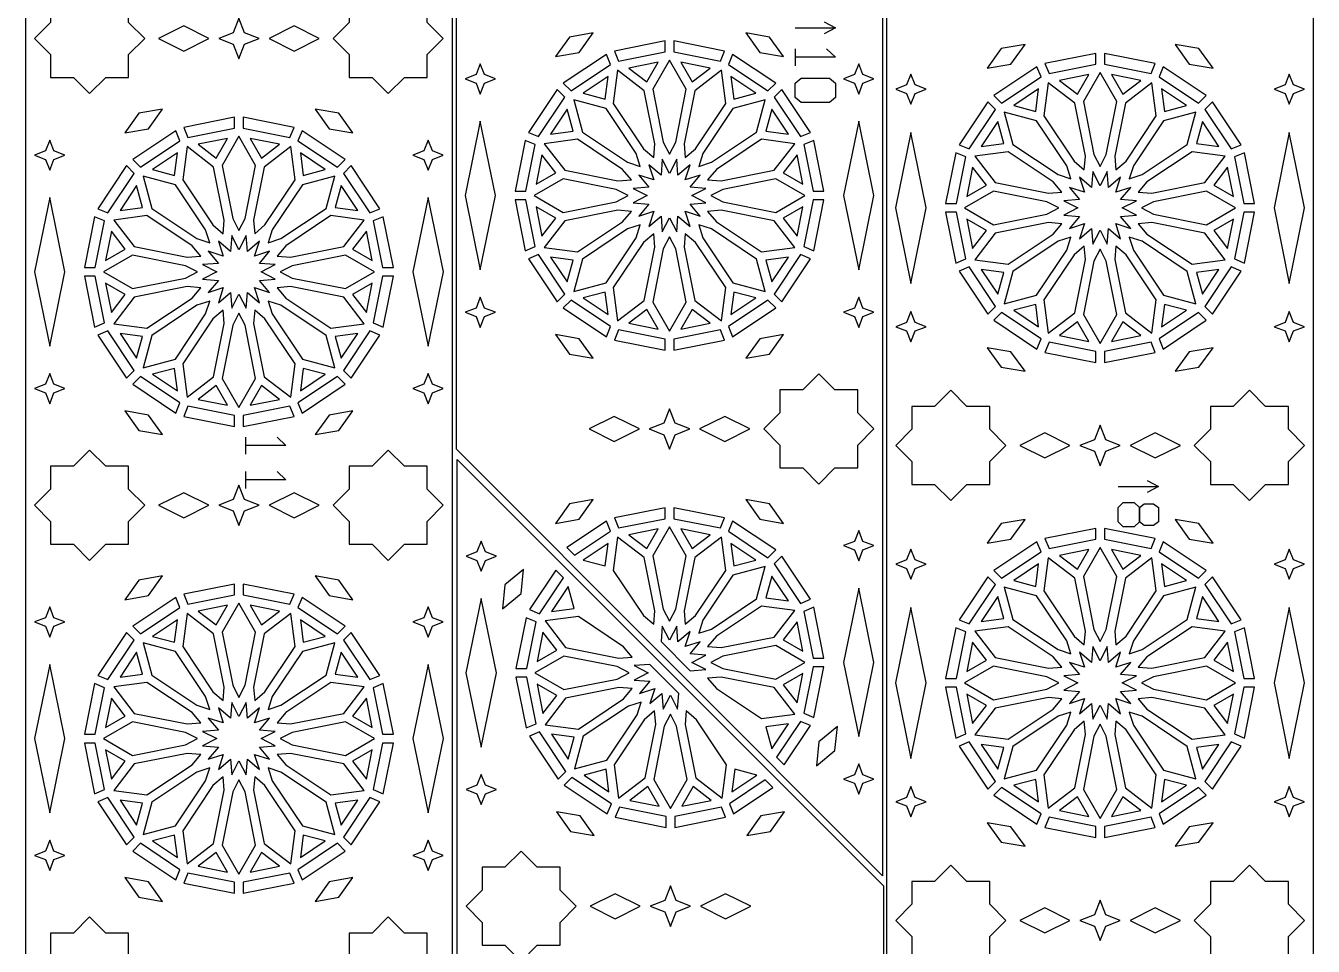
# Model space of a CAD drawing. Header units: millimetres. Extents: x 5 to 1153, y 340 to 2435.
# Drawn here: x 5 to 1153, y 1142 to 1962 of the extents above; entities that cross this region are included whole.
import ezdxf

# ---------------------------------------------------------------- set-up
doc = ezdxf.new("R2010")
doc.units = ezdxf.units.MM
doc.layers.add('CUT', color=1, linetype='CONTINUOUS')
doc.layers.add('ENGRAVE', color=5, linetype='CONTINUOUS')

msp = doc.modelspace()

# ---------------------------------------------------------------- linework, layer by layer
at = {"layer": 'CUT'}
for points in [[(385.16, 2434.99), (385.16, 634.84), (5.01, 634.84), (5.01, 2434.99)], [(769.16, 2434.99), (769.16, 1204.734), (389.01, 1584.884), (389.01, 2434.99)], [(1153.16, 2434.99), (1153.16, 339.734), (773.01, 719.884), (773.01, 2434.99)], [(76.326, 1916.166), (96.682, 1916.166), (96.682, 1936.522), (111.075, 1950.915), (96.682, 1965.308), (96.682, 1985.664), (76.326, 1985.664), (61.933, 2000.057), (47.54, 1985.664), (27.184, 1985.664), (27.184, 1965.308), (12.791, 1950.915), (27.184, 1936.522), (27.184, 1916.166), (47.54, 1916.166), (61.933, 1901.773)], [(342.63, 1916.166), (362.986, 1916.166), (362.986, 1936.522), (377.379, 1950.915), (362.986, 1965.308), (362.986, 1985.664), (342.63, 1985.664), (328.237, 2000.057), (313.844, 1985.664), (293.488, 1985.664), (293.488, 1965.308), (279.095, 1950.915), (293.488, 1936.522), (293.488, 1916.166), (313.844, 1916.166), (328.237, 1901.773)], [(200.186, 1945.814), (213.121, 1950.915), (200.186, 1956.016), (195.085, 1968.951), (189.984, 1956.016), (177.049, 1950.915), (189.984, 1945.814), (195.085, 1932.879)], [(123.479, 1950.915), (145.837, 1939.736), (168.195, 1950.915), (145.837, 1962.094)], [(221.975, 1950.915), (244.333, 1939.736), (266.691, 1950.915), (244.333, 1962.094)], [(498.542, 1938.481), (511.001, 1955.958), (489.864, 1952.224), (477.405, 1934.747)], [(659.628, 1938.481), (680.765, 1934.747), (668.306, 1952.224), (647.169, 1955.958)], [(575.21, 1948.692), (529.94, 1939.687), (533.668, 1930.688), (575.21, 1938.951)], [(628.23, 1939.687), (582.96, 1948.692), (582.96, 1938.951), (624.502, 1930.688)], [(883.547, 1928.11), (896.143, 1945.49), (874.978, 1941.921), (862.381, 1924.542)], [(1042.623, 1928.11), (1063.789, 1924.542), (1051.192, 1941.921), (1030.027, 1945.49)], [(522.78, 1936.721), (484.403, 1911.077), (491.29, 1904.191), (526.508, 1927.722)], [(542.879, 1924.618), (558.916, 1912.313), (569.023, 1929.818)], [(579.085, 1847.708), (584.59, 1858.454), (594.023, 1905.874), (579.085, 1931.746), (564.147, 1905.874), (573.58, 1858.454)], [(589.147, 1929.818), (599.254, 1912.313), (615.291, 1924.618)], [(673.767, 1911.077), (635.39, 1936.721), (631.662, 1927.722), (666.88, 1904.191)], [(959.21, 1937.692), (913.94, 1928.687), (917.668, 1919.688), (959.21, 1927.951)], [(1012.23, 1928.687), (966.96, 1937.692), (966.96, 1927.951), (1008.502, 1919.688)], [(410.365, 1928.391), (406.554, 1918.726), (396.889, 1914.915), (406.554, 1911.104), (410.365, 1901.439), (414.176, 1911.104), (423.841, 1914.915), (414.176, 1918.726)], [(565.005, 1844.908), (565.978, 1856.943), (556.546, 1904.362), (532.844, 1922.548), (528.945, 1892.929), (555.807, 1852.728)], [(593.165, 1844.908), (602.363, 1852.728), (629.225, 1892.929), (625.326, 1922.548), (601.624, 1904.362), (592.192, 1856.943)], [(747.805, 1928.391), (743.994, 1918.726), (734.329, 1914.915), (743.994, 1911.104), (747.805, 1901.439), (751.616, 1911.104), (761.281, 1914.915), (751.616, 1918.726)], [(794.365, 1919.224), (790.554, 1909.56), (780.889, 1905.748), (790.554, 1901.937), (794.365, 1892.272), (798.176, 1901.937), (807.841, 1905.748), (798.176, 1909.56)], [(906.78, 1925.721), (868.403, 1900.077), (875.29, 1893.191), (910.508, 1916.722)], [(926.879, 1913.618), (942.916, 1901.313), (953.023, 1918.818)], [(963.085, 1836.708), (968.59, 1847.454), (978.023, 1894.874), (963.085, 1920.746), (948.147, 1894.874), (957.58, 1847.454)], [(973.147, 1918.818), (983.254, 1901.313), (999.291, 1913.618)], [(1057.767, 1900.077), (1019.39, 1925.721), (1015.662, 1916.722), (1050.88, 1893.191)], [(1131.805, 1919.224), (1127.994, 1909.56), (1118.329, 1905.748), (1127.994, 1901.937), (1131.805, 1892.272), (1135.616, 1901.937), (1145.281, 1905.748), (1135.616, 1909.56)], [(502.122, 1902.108), (521.648, 1896.876), (524.287, 1916.917)], [(633.883, 1916.917), (636.522, 1896.876), (656.048, 1902.108)], [(949.005, 1833.908), (949.978, 1845.943), (940.546, 1893.362), (916.844, 1911.548), (912.945, 1881.929), (939.807, 1841.728)], [(977.165, 1833.908), (986.363, 1841.728), (1013.225, 1881.929), (1009.326, 1911.548), (985.624, 1893.362), (976.192, 1845.943)], [(478.923, 1905.597), (453.279, 1867.22), (462.278, 1863.492), (485.809, 1898.71)], [(553.068, 1836.932), (549.363, 1848.423), (522.501, 1888.624), (493.644, 1896.356), (501.376, 1867.499), (541.577, 1840.637)], [(605.102, 1836.932), (616.593, 1840.637), (656.794, 1867.499), (664.526, 1896.356), (635.669, 1888.624), (608.807, 1848.423)], [(704.891, 1867.22), (679.247, 1905.597), (672.361, 1898.71), (695.892, 1863.492)], [(862.923, 1894.597), (837.279, 1856.22), (846.278, 1852.492), (869.809, 1887.71)], [(886.122, 1891.108), (905.648, 1885.876), (908.287, 1905.917)], [(1017.883, 1905.917), (1020.522, 1885.876), (1040.048, 1891.108)], [(1088.891, 1856.22), (1063.247, 1894.597), (1056.361, 1887.71), (1079.892, 1852.492)], [(127.001, 1887.958), (105.864, 1884.224), (93.405, 1866.747), (114.542, 1870.481)], [(296.765, 1866.747), (284.306, 1884.224), (263.169, 1887.958), (275.628, 1870.481)], [(473.083, 1865.713), (493.124, 1868.352), (487.892, 1887.878)], [(670.278, 1887.878), (665.046, 1868.352), (685.087, 1865.713)], [(937.068, 1825.932), (933.363, 1837.423), (906.501, 1877.624), (877.644, 1885.356), (885.376, 1856.499), (925.577, 1829.637)], [(989.102, 1825.932), (1000.593, 1829.637), (1040.794, 1856.499), (1048.526, 1885.356), (1019.669, 1877.624), (992.807, 1837.423)], [(191.21, 1880.692), (145.94, 1871.687), (149.668, 1862.688), (191.21, 1870.951)], [(244.23, 1871.687), (198.96, 1880.692), (198.96, 1870.951), (240.502, 1862.688)], [(396.762, 1810.915), (410.365, 1744.728), (423.968, 1810.915), (410.365, 1877.102)], [(734.202, 1810.915), (747.805, 1744.728), (761.408, 1810.915), (747.805, 1877.102)], [(857.083, 1854.713), (877.124, 1857.352), (871.892, 1876.878)], [(1054.278, 1876.878), (1049.046, 1857.352), (1069.087, 1854.713)], [(30.176, 1843.104), (39.841, 1846.915), (30.176, 1850.726), (26.365, 1860.391), (22.554, 1850.726), (12.889, 1846.915), (22.554, 1843.104), (26.365, 1833.439)], [(107.29, 1836.191), (142.508, 1859.722), (138.78, 1868.721), (100.403, 1843.077)], [(185.023, 1861.818), (158.879, 1856.618), (174.916, 1844.313)], [(200.59, 1790.454), (210.023, 1837.874), (195.085, 1863.746), (180.147, 1837.874), (189.58, 1790.454), (195.085, 1779.708)], [(231.291, 1856.618), (205.147, 1861.818), (215.254, 1844.313)], [(289.767, 1843.077), (251.39, 1868.721), (247.662, 1859.722), (282.88, 1836.191)], [(367.616, 1843.104), (377.281, 1846.915), (367.616, 1850.726), (363.805, 1860.391), (359.994, 1850.726), (350.329, 1846.915), (359.994, 1843.104), (363.805, 1833.439)], [(450.313, 1860.06), (441.308, 1814.79), (451.049, 1814.79), (459.312, 1856.332)], [(537.272, 1834.193), (497.071, 1861.055), (467.452, 1857.156), (485.638, 1833.454), (533.057, 1824.022), (545.092, 1824.995)], [(613.078, 1824.995), (625.113, 1824.022), (672.532, 1833.454), (690.718, 1857.156), (661.099, 1861.055), (620.898, 1834.193)], [(698.858, 1856.332), (707.121, 1814.79), (716.862, 1814.79), (707.857, 1860.06)], [(780.762, 1799.915), (794.365, 1732.561), (807.968, 1799.915), (794.365, 1867.269)], [(1118.202, 1799.915), (1131.805, 1732.561), (1145.408, 1799.915), (1131.805, 1867.269)], [(140.287, 1848.917), (118.122, 1834.108), (137.648, 1828.876)], [(181.978, 1788.943), (172.546, 1836.362), (148.844, 1854.548), (144.945, 1824.929), (171.807, 1784.728), (181.005, 1776.908)], [(218.363, 1784.728), (245.225, 1824.929), (241.326, 1854.548), (217.624, 1836.362), (208.192, 1788.943), (209.165, 1776.908)], [(249.883, 1848.917), (252.522, 1828.876), (272.048, 1834.108)], [(834.313, 1849.06), (825.308, 1803.79), (835.049, 1803.79), (843.312, 1845.332)], [(921.272, 1823.193), (881.071, 1850.055), (851.452, 1846.156), (869.638, 1822.454), (917.057, 1813.022), (929.092, 1813.995)], [(997.078, 1813.995), (1009.113, 1813.022), (1056.532, 1822.454), (1074.718, 1846.156), (1045.099, 1850.055), (1004.898, 1823.193)], [(1082.858, 1845.332), (1091.121, 1803.79), (1100.862, 1803.79), (1091.857, 1849.06)], [(78.278, 1795.492), (101.809, 1830.71), (94.923, 1837.597), (69.279, 1799.22)], [(320.891, 1799.22), (295.247, 1837.597), (288.361, 1830.71), (311.892, 1795.492)], [(460.182, 1820.977), (477.687, 1831.084), (465.382, 1847.121)], [(572.647, 1843.276), (571.509, 1829.205), (560.753, 1838.35), (565.086, 1824.914), (551.65, 1829.247), (560.795, 1818.491), (546.724, 1817.353), (559.287, 1810.915), (546.724, 1804.477), (560.795, 1803.339), (551.65, 1792.583), (565.086, 1796.916), (560.753, 1783.48), (571.509, 1792.625), (572.647, 1778.554), (579.085, 1791.117), (585.523, 1778.554), (586.661, 1792.625), (597.417, 1783.48), (593.084, 1796.916), (606.52, 1792.583), (597.375, 1803.339), (611.446, 1804.477), (598.883, 1810.915), (611.446, 1817.353), (597.375, 1818.491), (606.52, 1829.247), (593.084, 1824.914), (597.417, 1838.35), (586.661, 1829.205), (585.523, 1843.276), (579.085, 1830.713)], [(692.788, 1847.121), (680.483, 1831.084), (697.988, 1820.977)], [(165.363, 1780.423), (138.501, 1820.624), (109.644, 1828.356), (117.376, 1799.499), (157.577, 1772.637), (169.068, 1768.932)], [(232.593, 1772.637), (272.794, 1799.499), (280.526, 1828.356), (251.669, 1820.624), (224.807, 1780.423), (221.102, 1768.932)], [(542.292, 1810.915), (531.546, 1816.42), (484.126, 1825.853), (458.254, 1810.915), (484.126, 1795.977), (531.546, 1805.41)], [(615.878, 1810.915), (626.624, 1805.41), (674.044, 1795.977), (699.916, 1810.915), (674.044, 1825.853), (626.624, 1816.42)], [(844.182, 1809.977), (861.687, 1820.084), (849.382, 1836.121)], [(956.647, 1832.276), (955.509, 1818.205), (944.753, 1827.35), (949.086, 1813.914), (935.65, 1818.247), (944.795, 1807.491), (930.724, 1806.353), (943.287, 1799.915), (930.724, 1793.477), (944.795, 1792.339), (935.65, 1781.583), (949.086, 1785.916), (944.753, 1772.48), (955.509, 1781.625), (956.647, 1767.554), (963.085, 1780.117), (969.523, 1767.554), (970.661, 1781.625), (981.417, 1772.48), (977.084, 1785.916), (990.52, 1781.583), (981.375, 1792.339), (995.446, 1793.477), (982.883, 1799.915), (995.446, 1806.353), (981.375, 1807.491), (990.52, 1818.247), (977.084, 1813.914), (981.417, 1827.35), (970.661, 1818.205), (969.523, 1832.276), (963.085, 1819.713)], [(1076.788, 1836.121), (1064.483, 1820.084), (1081.988, 1809.977)], [(103.892, 1819.878), (89.083, 1797.713), (109.124, 1800.352)], [(286.278, 1819.878), (281.046, 1800.352), (301.087, 1797.713)], [(926.292, 1799.915), (915.546, 1805.42), (868.126, 1814.853), (842.254, 1799.915), (868.126, 1784.977), (915.546, 1794.41)], [(999.878, 1799.915), (1010.624, 1794.41), (1058.044, 1784.977), (1083.916, 1799.915), (1058.044, 1814.853), (1010.624, 1805.42)], [(26.365, 1676.728), (39.968, 1742.915), (26.365, 1809.102), (12.762, 1742.915)], [(363.805, 1676.728), (377.408, 1742.915), (363.805, 1809.102), (350.202, 1742.915)], [(441.308, 1807.04), (450.313, 1761.77), (459.312, 1765.498), (451.049, 1807.04)], [(707.121, 1807.04), (698.858, 1765.498), (707.857, 1761.77), (716.862, 1807.04)], [(67.049, 1746.79), (75.312, 1788.332), (66.313, 1792.06), (57.308, 1746.79)], [(153.272, 1766.193), (113.071, 1793.055), (83.452, 1789.156), (101.638, 1765.454), (149.057, 1756.022), (161.092, 1756.995)], [(241.113, 1756.022), (288.532, 1765.454), (306.718, 1789.156), (277.099, 1793.055), (236.898, 1766.193), (229.078, 1756.995)], [(332.862, 1746.79), (323.857, 1792.06), (314.858, 1788.332), (323.121, 1746.79)], [(477.687, 1790.746), (460.182, 1800.853), (465.382, 1774.709)], [(545.092, 1796.835), (533.057, 1797.808), (485.638, 1788.376), (467.452, 1764.674), (497.071, 1760.775), (537.272, 1787.637)], [(613.078, 1796.835), (620.898, 1787.637), (661.099, 1760.775), (690.718, 1764.674), (672.532, 1788.376), (625.113, 1797.808)], [(697.988, 1800.853), (680.483, 1790.746), (692.788, 1774.709)], [(825.308, 1796.04), (834.313, 1750.77), (843.312, 1754.498), (835.049, 1796.04)], [(1091.121, 1796.04), (1082.858, 1754.498), (1091.857, 1750.77), (1100.862, 1796.04)], [(553.068, 1784.898), (541.577, 1781.193), (501.376, 1754.331), (493.644, 1725.474), (522.501, 1733.206), (549.363, 1773.407)], [(605.102, 1784.898), (608.807, 1773.407), (635.669, 1733.206), (664.526, 1725.474), (656.794, 1754.331), (616.593, 1781.193)], [(861.687, 1779.746), (844.182, 1789.853), (849.382, 1763.709)], [(929.092, 1785.835), (917.057, 1786.808), (869.638, 1777.376), (851.452, 1753.674), (881.071, 1749.775), (921.272, 1776.637)], [(997.078, 1785.835), (1004.898, 1776.637), (1045.099, 1749.775), (1074.718, 1753.674), (1056.532, 1777.376), (1009.113, 1786.808)], [(1081.988, 1789.853), (1064.483, 1779.746), (1076.788, 1763.709)], [(81.382, 1779.121), (76.182, 1752.977), (93.687, 1763.084)], [(195.085, 1723.117), (201.523, 1710.554), (202.661, 1724.625), (213.417, 1715.48), (209.084, 1728.916), (222.52, 1724.583), (213.375, 1735.339), (227.446, 1736.477), (214.883, 1742.915), (227.446, 1749.353), (213.375, 1750.491), (222.52, 1761.247), (209.084, 1756.914), (213.417, 1770.35), (202.661, 1761.205), (201.523, 1775.276), (195.085, 1762.713), (188.647, 1775.276), (187.509, 1761.205), (176.753, 1770.35), (181.086, 1756.914), (167.65, 1761.247), (176.795, 1750.491), (162.724, 1749.353), (175.287, 1742.915), (162.724, 1736.477), (176.795, 1735.339), (167.65, 1724.583), (181.086, 1728.916), (176.753, 1715.48), (187.509, 1724.625), (188.647, 1710.554)], [(308.788, 1779.121), (296.483, 1763.084), (313.988, 1752.977)], [(565.005, 1776.922), (555.807, 1769.102), (528.945, 1728.901), (532.844, 1699.282), (556.546, 1717.468), (565.978, 1764.887)], [(579.085, 1774.122), (573.58, 1763.376), (564.147, 1715.956), (579.085, 1690.084), (594.023, 1715.956), (584.59, 1763.376)], [(593.165, 1776.922), (592.192, 1764.887), (601.624, 1717.468), (625.326, 1699.282), (629.225, 1728.901), (602.363, 1769.102)], [(937.068, 1773.898), (925.577, 1770.193), (885.376, 1743.331), (877.644, 1714.474), (906.501, 1722.206), (933.363, 1762.407)], [(989.102, 1773.898), (992.807, 1762.407), (1019.669, 1722.206), (1048.526, 1714.474), (1040.794, 1743.331), (1000.593, 1770.193)], [(147.546, 1748.42), (100.126, 1757.853), (74.254, 1742.915), (100.126, 1727.977), (147.546, 1737.41), (158.292, 1742.915)], [(242.624, 1737.41), (290.044, 1727.977), (315.916, 1742.915), (290.044, 1757.853), (242.624, 1748.42), (231.878, 1742.915)], [(453.279, 1754.61), (478.923, 1716.233), (485.809, 1723.12), (462.278, 1758.338)], [(695.892, 1758.338), (672.361, 1723.12), (679.247, 1716.233), (704.891, 1754.61)], [(949.005, 1765.922), (939.807, 1758.102), (912.945, 1717.901), (916.844, 1688.282), (940.546, 1706.468), (949.978, 1753.887)], [(963.085, 1763.122), (957.58, 1752.376), (948.147, 1704.956), (963.085, 1679.084), (978.023, 1704.956), (968.59, 1752.376)], [(977.165, 1765.922), (976.192, 1753.887), (985.624, 1706.468), (1009.326, 1688.282), (1013.225, 1717.901), (986.363, 1758.102)], [(493.124, 1753.478), (473.083, 1756.117), (487.892, 1733.952)], [(685.087, 1756.117), (665.046, 1753.478), (670.278, 1733.952)], [(837.279, 1743.61), (862.923, 1705.233), (869.809, 1712.12), (846.278, 1747.338)], [(1079.892, 1747.338), (1056.361, 1712.12), (1063.247, 1705.233), (1088.891, 1743.61)], [(75.312, 1697.498), (67.049, 1739.04), (57.308, 1739.04), (66.313, 1693.77)], [(323.857, 1693.77), (332.862, 1739.04), (323.121, 1739.04), (314.858, 1697.498)], [(877.124, 1742.478), (857.083, 1745.117), (871.892, 1722.952)], [(1069.087, 1745.117), (1049.046, 1742.478), (1054.278, 1722.952)], [(81.382, 1706.709), (93.687, 1722.746), (76.182, 1732.853)], [(161.092, 1728.835), (149.057, 1729.808), (101.638, 1720.376), (83.452, 1696.674), (113.071, 1692.775), (153.272, 1719.637)], [(236.898, 1719.637), (277.099, 1692.775), (306.718, 1696.674), (288.532, 1720.376), (241.113, 1729.808), (229.078, 1728.835)], [(313.988, 1732.853), (296.483, 1722.746), (308.788, 1706.709)], [(521.648, 1724.954), (502.122, 1719.722), (524.287, 1704.913)], [(656.048, 1719.722), (636.522, 1724.954), (633.883, 1704.913)], [(157.577, 1713.193), (117.376, 1686.331), (109.644, 1657.474), (138.501, 1665.206), (165.363, 1705.407), (169.068, 1716.898)], [(224.807, 1705.407), (251.669, 1665.206), (280.526, 1657.474), (272.794, 1686.331), (232.593, 1713.193), (221.102, 1716.898)], [(410.365, 1720.391), (406.554, 1710.726), (396.889, 1706.915), (406.554, 1703.104), (410.365, 1693.439), (414.176, 1703.104), (423.841, 1706.915), (414.176, 1710.726)], [(484.403, 1710.753), (522.78, 1685.109), (526.508, 1694.108), (491.29, 1717.639)], [(666.88, 1717.639), (631.662, 1694.108), (635.39, 1685.109), (673.767, 1710.753)], [(747.805, 1720.391), (743.994, 1710.726), (734.329, 1706.915), (743.994, 1703.104), (747.805, 1693.439), (751.616, 1703.104), (761.281, 1706.915), (751.616, 1710.726)], [(905.648, 1713.954), (886.122, 1708.722), (908.287, 1693.913)], [(1040.048, 1708.722), (1020.522, 1713.954), (1017.883, 1693.913)], [(171.807, 1701.102), (144.945, 1660.901), (148.844, 1631.282), (172.546, 1649.468), (181.978, 1696.887), (181.005, 1708.922)], [(189.58, 1695.376), (180.147, 1647.956), (195.085, 1622.084), (210.023, 1647.956), (200.59, 1695.376), (195.085, 1706.122)], [(208.192, 1696.887), (217.624, 1649.468), (241.326, 1631.282), (245.225, 1660.901), (218.363, 1701.102), (209.165, 1708.922)], [(558.916, 1709.517), (542.879, 1697.212), (569.023, 1692.012)], [(599.254, 1709.517), (589.147, 1692.012), (615.291, 1697.212)], [(794.365, 1707.558), (790.554, 1697.893), (780.889, 1694.082), (790.554, 1690.27), (794.365, 1680.606), (798.176, 1690.27), (807.841, 1694.082), (798.176, 1697.893)], [(868.403, 1699.753), (906.78, 1674.109), (910.508, 1683.108), (875.29, 1706.639)], [(1050.88, 1706.639), (1015.662, 1683.108), (1019.39, 1674.109), (1057.767, 1699.753)], [(1131.805, 1707.558), (1127.994, 1697.893), (1118.329, 1694.082), (1127.994, 1690.27), (1131.805, 1680.606), (1135.616, 1690.27), (1145.281, 1694.082), (1135.616, 1697.893)], [(101.809, 1655.12), (78.278, 1690.338), (69.279, 1686.61), (94.923, 1648.233)], [(103.892, 1665.952), (109.124, 1685.478), (89.083, 1688.117)], [(301.087, 1688.117), (281.046, 1685.478), (286.278, 1665.952)], [(311.892, 1690.338), (288.361, 1655.12), (295.247, 1648.233), (320.891, 1686.61)], [(575.21, 1682.879), (533.668, 1691.142), (529.94, 1682.143), (575.21, 1673.138)], [(624.502, 1691.142), (582.96, 1682.879), (582.96, 1673.138), (628.23, 1682.143)], [(942.916, 1698.517), (926.879, 1686.212), (953.023, 1681.012)], [(983.254, 1698.517), (973.147, 1681.012), (999.291, 1686.212)], [(498.542, 1683.349), (477.405, 1687.083), (489.864, 1669.606), (511.001, 1665.872)], [(659.628, 1683.349), (647.169, 1665.872), (668.306, 1669.606), (680.765, 1687.083)], [(959.21, 1671.879), (917.668, 1680.142), (913.94, 1671.143), (959.21, 1662.138)], [(1008.502, 1680.142), (966.96, 1671.879), (966.96, 1662.138), (1012.23, 1671.143)], [(883.547, 1671.72), (862.381, 1675.288), (874.978, 1657.909), (896.143, 1654.34)], [(1042.623, 1671.72), (1030.027, 1654.34), (1051.192, 1657.909), (1063.789, 1675.288)], [(140.287, 1636.913), (137.648, 1656.954), (118.122, 1651.722)], [(272.048, 1651.722), (252.522, 1656.954), (249.883, 1636.913)], [(30.176, 1635.104), (39.841, 1638.915), (30.176, 1642.726), (26.365, 1652.391), (22.554, 1642.726), (12.889, 1638.915), (22.554, 1635.104), (26.365, 1625.439)], [(142.508, 1626.108), (107.29, 1649.639), (100.403, 1642.753), (138.78, 1617.109)], [(282.88, 1649.639), (247.662, 1626.108), (251.39, 1617.109), (289.767, 1642.753)], [(367.616, 1635.104), (377.281, 1638.915), (367.616, 1642.726), (363.805, 1652.391), (359.994, 1642.726), (350.329, 1638.915), (359.994, 1635.104), (363.805, 1625.439)], [(712.237, 1652.057), (697.844, 1637.664), (677.488, 1637.664), (677.488, 1617.308), (663.095, 1602.915), (677.488, 1588.522), (677.488, 1568.166), (697.844, 1568.166), (712.237, 1553.773), (726.63, 1568.166), (746.986, 1568.166), (746.986, 1588.522), (761.379, 1602.915), (746.986, 1617.308), (746.986, 1637.664), (726.63, 1637.664)], [(185.023, 1624.012), (174.916, 1641.517), (158.879, 1629.212)], [(231.291, 1629.212), (215.254, 1641.517), (205.147, 1624.012)], [(829.933, 1637.39), (815.54, 1622.997), (795.184, 1622.997), (795.184, 1602.642), (780.791, 1588.248), (795.184, 1573.855), (795.184, 1553.5), (815.54, 1553.5), (829.933, 1539.106), (844.326, 1553.5), (864.682, 1553.5), (864.682, 1573.855), (879.075, 1588.248), (864.682, 1602.642), (864.682, 1622.997), (844.326, 1622.997)], [(1096.237, 1637.39), (1081.844, 1622.997), (1061.488, 1622.997), (1061.488, 1602.642), (1047.095, 1588.248), (1061.488, 1573.855), (1061.488, 1553.5), (1081.844, 1553.5), (1096.237, 1539.106), (1110.63, 1553.5), (1130.986, 1553.5), (1130.986, 1573.855), (1145.379, 1588.248), (1130.986, 1602.642), (1130.986, 1622.997), (1110.63, 1622.997)], [(93.405, 1619.083), (105.864, 1601.606), (127.001, 1597.872), (114.542, 1615.349)], [(191.21, 1614.879), (149.668, 1623.142), (145.94, 1614.143), (191.21, 1605.138)], [(240.502, 1623.142), (198.96, 1614.879), (198.96, 1605.138), (244.23, 1614.143)], [(263.169, 1597.872), (284.306, 1601.606), (296.765, 1619.083), (275.628, 1615.349)], [(579.085, 1620.951), (573.984, 1608.016), (561.049, 1602.915), (573.984, 1597.814), (579.085, 1584.879), (584.186, 1597.814), (597.121, 1602.915), (584.186, 1608.016)], [(529.837, 1591.736), (552.195, 1602.915), (529.837, 1614.094), (507.479, 1602.915)], [(628.333, 1591.736), (650.691, 1602.915), (628.333, 1614.094), (605.975, 1602.915)], [(913.837, 1577.069), (936.195, 1588.248), (913.837, 1599.428), (891.479, 1588.248)], [(963.085, 1606.284), (957.984, 1593.349), (945.049, 1588.248), (957.984, 1583.147), (963.085, 1570.212), (968.186, 1583.147), (981.121, 1588.248), (968.186, 1593.349)], [(1012.333, 1577.069), (1034.691, 1588.248), (1012.333, 1599.428), (989.975, 1588.248)], [(76.326, 1500.166), (96.682, 1500.166), (96.682, 1520.522), (111.075, 1534.915), (96.682, 1549.308), (96.682, 1569.664), (76.326, 1569.664), (61.933, 1584.057), (47.54, 1569.664), (27.184, 1569.664), (27.184, 1549.308), (12.791, 1534.915), (27.184, 1520.522), (27.184, 1500.166), (47.54, 1500.166), (61.933, 1485.773)], [(342.63, 1500.166), (362.986, 1500.166), (362.986, 1520.522), (377.379, 1534.915), (362.986, 1549.308), (362.986, 1569.664), (342.63, 1569.664), (328.237, 1584.057), (313.844, 1569.664), (293.488, 1569.664), (293.488, 1549.308), (279.095, 1534.915), (293.488, 1520.522), (293.488, 1500.166), (313.844, 1500.166), (328.237, 1485.773)], [(389.84, 345.51), (389.84, 1575.766), (769.99, 1195.616), (769.99, 345.51)], [(200.186, 1529.814), (213.121, 1534.915), (200.186, 1540.016), (195.085, 1552.951), (189.984, 1540.016), (177.049, 1534.915), (189.984, 1529.814), (195.085, 1516.879)], [(123.479, 1534.915), (145.837, 1523.736), (168.195, 1534.915), (145.837, 1546.094)], [(221.975, 1534.915), (244.333, 1523.736), (266.691, 1534.915), (244.333, 1546.094)], [(498.542, 1522.481), (511.001, 1539.958), (489.864, 1536.224), (477.405, 1518.747)], [(659.628, 1522.481), (680.765, 1518.747), (668.306, 1536.224), (647.169, 1539.958)], [(575.21, 1532.692), (529.94, 1523.687), (533.668, 1514.688), (575.21, 1522.951)], [(628.23, 1523.687), (582.96, 1532.692), (582.96, 1522.951), (624.502, 1514.688)], [(494.512, 1490.343), (526.508, 1511.722), (522.78, 1520.721), (487.624, 1497.23)], [(579.085, 1431.708), (584.59, 1442.454), (594.023, 1489.874), (579.085, 1515.746), (564.147, 1489.874), (573.58, 1442.454)], [(673.767, 1495.077), (635.39, 1520.721), (631.662, 1511.722), (666.88, 1488.191)], [(883.547, 1504.777), (896.143, 1522.156), (874.978, 1518.588), (862.381, 1501.208)], [(1042.623, 1504.777), (1063.789, 1501.208), (1051.192, 1518.588), (1030.027, 1522.156)], [(565.005, 1428.908), (565.978, 1440.943), (556.546, 1488.362), (532.844, 1506.548), (528.945, 1476.929), (555.807, 1436.728)], [(542.879, 1508.618), (558.916, 1496.313), (569.023, 1513.818)], [(589.147, 1513.818), (599.254, 1496.313), (615.291, 1508.618)], [(593.165, 1428.908), (602.363, 1436.728), (629.225, 1476.929), (625.326, 1506.548), (601.624, 1488.362), (592.192, 1440.943)], [(747.805, 1512.391), (743.994, 1502.726), (734.329, 1498.915), (743.994, 1495.104), (747.805, 1485.439), (751.616, 1495.104), (761.281, 1498.915), (751.616, 1502.726)], [(959.21, 1514.359), (913.94, 1505.353), (917.668, 1496.355), (959.21, 1504.618)], [(1012.23, 1505.353), (966.96, 1514.359), (966.96, 1504.618), (1008.502, 1496.355)], [(411.195, 1476.109), (415.006, 1485.774), (424.671, 1489.585), (415.006, 1493.396), (411.195, 1503.061), (407.384, 1493.396), (397.719, 1489.585), (407.384, 1485.774)], [(502.122, 1486.108), (521.648, 1480.876), (524.287, 1500.917)], [(633.883, 1500.917), (636.522, 1480.876), (656.048, 1486.108)], [(794.365, 1495.891), (790.554, 1486.226), (780.889, 1482.415), (790.554, 1478.604), (794.365, 1468.939), (798.176, 1478.604), (807.841, 1482.415), (798.176, 1486.226)], [(906.78, 1502.388), (868.403, 1476.744), (875.29, 1469.857), (910.508, 1493.388)], [(926.879, 1490.285), (942.916, 1477.979), (953.023, 1495.485)], [(963.085, 1413.375), (968.59, 1424.121), (978.023, 1471.54), (963.085, 1497.413), (948.147, 1471.54), (957.58, 1424.121)], [(973.147, 1495.485), (983.254, 1477.979), (999.291, 1490.285)], [(1057.767, 1476.744), (1019.39, 1502.388), (1015.662, 1493.388), (1050.88, 1469.857)], [(1131.805, 1495.891), (1127.994, 1486.226), (1118.329, 1482.415), (1127.994, 1478.604), (1131.805, 1468.939), (1135.616, 1478.604), (1145.281, 1482.415), (1135.616, 1486.226)], [(704.891, 1451.22), (679.247, 1489.597), (672.361, 1482.71), (695.892, 1447.492)], [(886.122, 1467.774), (905.648, 1462.543), (908.287, 1482.584)], [(949.005, 1410.575), (949.978, 1422.609), (940.546, 1470.029), (916.844, 1488.215), (912.945, 1458.596), (939.807, 1418.395)], [(977.165, 1410.575), (986.363, 1418.395), (1013.225, 1458.596), (1009.326, 1488.215), (985.624, 1470.029), (976.192, 1422.609)], [(1017.883, 1482.584), (1020.522, 1462.543), (1040.048, 1467.774)], [(127.001, 1471.958), (105.864, 1468.224), (93.405, 1450.747), (114.542, 1454.481)], [(296.765, 1450.747), (284.306, 1468.224), (263.169, 1471.958), (275.628, 1454.481)], [(446.709, 1456.412), (448.86, 1477.768), (432.358, 1464.043), (430.207, 1442.687)], [(477.6, 1477.046), (454.109, 1441.89), (463.108, 1438.162), (484.487, 1470.158)], [(605.102, 1420.932), (616.593, 1424.637), (656.794, 1451.499), (664.526, 1480.356), (635.669, 1472.624), (608.807, 1432.423)], [(670.278, 1471.878), (665.046, 1452.352), (685.087, 1449.713)], [(862.923, 1471.264), (837.279, 1432.886), (846.278, 1429.159), (869.809, 1464.376)], [(1088.891, 1432.886), (1063.247, 1471.264), (1056.361, 1464.376), (1079.892, 1429.159)], [(191.21, 1464.692), (145.94, 1455.687), (149.668, 1446.688), (191.21, 1454.951)], [(244.23, 1455.687), (198.96, 1464.692), (198.96, 1454.951), (240.502, 1446.688)], [(473.913, 1440.383), (493.954, 1443.022), (488.722, 1462.548)], [(734.202, 1394.915), (747.805, 1328.728), (761.408, 1394.915), (747.805, 1461.102)], [(937.068, 1402.599), (933.363, 1414.09), (906.501, 1454.29), (877.644, 1462.022), (885.376, 1433.166), (925.577, 1406.304)], [(989.102, 1402.599), (1000.593, 1406.304), (1040.794, 1433.166), (1048.526, 1462.022), (1019.669, 1454.29), (992.807, 1414.09)], [(107.29, 1420.191), (142.508, 1443.722), (138.78, 1452.721), (100.403, 1427.077)], [(200.59, 1374.454), (210.023, 1421.874), (195.085, 1447.746), (180.147, 1421.874), (189.58, 1374.454), (195.085, 1363.708)], [(289.767, 1427.077), (251.39, 1452.721), (247.662, 1443.722), (282.88, 1420.191)], [(424.798, 1385.585), (411.195, 1451.772), (397.592, 1385.585), (411.195, 1319.398)], [(857.083, 1431.38), (877.124, 1434.018), (871.892, 1453.544)], [(1054.278, 1453.544), (1049.046, 1434.018), (1069.087, 1431.38)], [(30.176, 1427.104), (39.841, 1430.915), (30.176, 1434.726), (26.365, 1444.391), (22.554, 1434.726), (12.889, 1430.915), (22.554, 1427.104), (26.365, 1417.439)], [(181.978, 1372.943), (172.546, 1420.362), (148.844, 1438.548), (144.945, 1408.929), (171.807, 1368.728), (181.005, 1360.908)], [(185.023, 1445.818), (158.879, 1440.618), (174.916, 1428.313)], [(231.291, 1440.618), (205.147, 1445.818), (215.254, 1428.313)], [(218.363, 1368.728), (245.225, 1408.929), (241.326, 1438.548), (217.624, 1420.362), (208.192, 1372.943), (209.165, 1360.908)], [(367.616, 1427.104), (377.281, 1430.915), (367.616, 1434.726), (363.805, 1444.391), (359.994, 1434.726), (350.329, 1430.915), (359.994, 1427.104), (363.805, 1417.439)], [(545.922, 1399.665), (538.102, 1408.863), (497.901, 1435.725), (468.282, 1431.826), (486.468, 1408.124), (533.887, 1398.692)], [(613.078, 1408.995), (625.113, 1408.022), (672.532, 1417.454), (690.718, 1441.156), (661.099, 1445.055), (620.898, 1418.193)], [(698.858, 1440.332), (707.121, 1398.79), (716.862, 1398.79), (707.857, 1444.06)], [(780.762, 1376.582), (794.365, 1309.227), (807.968, 1376.582), (794.365, 1443.936)], [(1118.202, 1376.582), (1131.805, 1309.227), (1145.408, 1376.582), (1131.805, 1443.936)], [(140.287, 1432.917), (118.122, 1418.108), (137.648, 1412.876)], [(249.883, 1432.917), (252.522, 1412.876), (272.048, 1418.108)], [(451.879, 1389.46), (460.142, 1431.002), (451.143, 1434.73), (442.138, 1389.46)], [(597.556, 1387.354), (611.446, 1388.477), (598.883, 1394.915), (611.446, 1401.353), (597.375, 1402.491), (606.52, 1413.247), (593.084, 1408.914), (597.417, 1422.35), (586.661, 1413.205), (585.523, 1427.276), (579.085, 1414.713), (572.647, 1427.276), (571.524, 1413.386)], [(692.788, 1431.121), (680.483, 1415.084), (697.988, 1404.977)], [(834.313, 1425.727), (825.308, 1380.457), (835.049, 1380.457), (843.312, 1421.999)], [(921.272, 1399.86), (881.071, 1426.721), (851.452, 1422.822), (869.638, 1399.12), (917.057, 1389.688), (929.092, 1390.662)], [(997.078, 1390.662), (1009.113, 1389.688), (1056.532, 1399.12), (1074.718, 1422.822), (1045.099, 1426.721), (1004.898, 1399.86)], [(1082.858, 1421.999), (1091.121, 1380.457), (1100.862, 1380.457), (1091.857, 1425.727)], [(78.278, 1379.492), (101.809, 1414.71), (94.923, 1421.597), (69.279, 1383.22)], [(165.363, 1364.423), (138.501, 1404.624), (109.644, 1412.356), (117.376, 1383.499), (157.577, 1356.637), (169.068, 1352.932)], [(232.593, 1356.637), (272.794, 1383.499), (280.526, 1412.356), (251.669, 1404.624), (224.807, 1364.423), (221.102, 1352.932)], [(320.891, 1383.22), (295.247, 1421.597), (288.361, 1414.71), (311.892, 1379.492)], [(461.012, 1395.647), (478.517, 1405.754), (466.212, 1421.791)], [(844.182, 1386.644), (861.687, 1396.751), (849.382, 1412.788)], [(1076.788, 1412.788), (1064.483, 1396.751), (1081.988, 1386.644)], [(103.892, 1403.878), (89.083, 1381.713), (109.124, 1384.352)], [(286.278, 1403.878), (281.046, 1384.352), (301.087, 1381.713)], [(615.878, 1394.915), (626.624, 1389.41), (674.044, 1379.977), (699.916, 1394.915), (674.044, 1409.853), (626.624, 1400.42)], [(956.647, 1408.943), (955.509, 1394.872), (944.753, 1404.016), (949.086, 1390.581), (935.65, 1394.913), (944.795, 1384.158), (930.724, 1383.019), (943.287, 1376.582), (930.724, 1370.144), (944.795, 1369.006), (935.65, 1358.25), (949.086, 1362.583), (944.753, 1349.147), (955.509, 1358.291), (956.647, 1344.22), (963.085, 1356.784), (969.523, 1344.22), (970.661, 1358.291), (981.417, 1349.147), (977.084, 1362.583), (990.52, 1358.25), (981.375, 1369.006), (995.446, 1370.144), (982.883, 1376.582), (995.446, 1383.019), (981.375, 1384.158), (990.52, 1394.913), (977.084, 1390.581), (981.417, 1404.016), (970.661, 1394.872), (969.523, 1408.943), (963.085, 1396.38)], [(26.365, 1260.728), (39.968, 1326.915), (26.365, 1393.102), (12.762, 1326.915)], [(363.805, 1260.728), (377.408, 1326.915), (363.805, 1393.102), (350.202, 1326.915)], [(543.122, 1385.585), (532.376, 1391.09), (484.956, 1400.523), (459.084, 1385.585), (484.956, 1370.647), (532.376, 1380.08)], [(561.444, 1393.146), (547.554, 1392.023), (560.117, 1385.585), (547.554, 1379.147), (561.625, 1378.009), (552.48, 1367.253), (565.916, 1371.586), (561.583, 1358.15), (572.339, 1367.295), (573.477, 1353.224), (579.915, 1365.787), (586.353, 1353.224), (587.476, 1367.114)], [(707.121, 1391.04), (698.858, 1349.498), (707.857, 1345.77), (716.862, 1391.04)], [(926.292, 1376.582), (915.546, 1382.086), (868.126, 1391.519), (842.254, 1376.582), (868.126, 1361.644), (915.546, 1371.077)], [(999.878, 1376.582), (1010.624, 1371.077), (1058.044, 1361.644), (1083.916, 1376.582), (1058.044, 1391.519), (1010.624, 1382.086)], [(460.142, 1340.168), (451.879, 1381.71), (442.138, 1381.71), (451.143, 1336.44)], [(613.078, 1380.835), (620.898, 1371.637), (661.099, 1344.775), (690.718, 1348.674), (672.532, 1372.376), (625.113, 1381.808)], [(697.988, 1384.853), (680.483, 1374.746), (692.788, 1358.709)], [(67.049, 1330.79), (75.312, 1372.332), (66.313, 1376.06), (57.308, 1330.79)], [(153.272, 1350.193), (113.071, 1377.055), (83.452, 1373.156), (101.638, 1349.454), (149.057, 1340.022), (161.092, 1340.995)], [(241.113, 1340.022), (288.532, 1349.454), (306.718, 1373.156), (277.099, 1377.055), (236.898, 1350.193), (229.078, 1340.995)], [(332.862, 1330.79), (323.857, 1376.06), (314.858, 1372.332), (323.121, 1330.79)], [(466.212, 1349.379), (478.517, 1365.416), (461.012, 1375.523)], [(545.922, 1371.505), (533.887, 1372.478), (486.468, 1363.046), (468.282, 1339.344), (497.901, 1335.445), (538.102, 1362.307)], [(825.308, 1372.707), (834.313, 1327.437), (843.312, 1331.165), (835.049, 1372.707)], [(861.687, 1356.413), (844.182, 1366.519), (849.382, 1340.375)], [(1081.988, 1366.519), (1064.483, 1356.413), (1076.788, 1340.375)], [(1091.121, 1372.707), (1082.858, 1331.165), (1091.857, 1327.437), (1100.862, 1372.707)], [(81.382, 1363.121), (76.182, 1336.977), (93.687, 1347.084)], [(195.085, 1307.117), (201.523, 1294.554), (202.661, 1308.625), (213.417, 1299.48), (209.084, 1312.916), (222.52, 1308.583), (213.375, 1319.339), (227.446, 1320.477), (214.883, 1326.915), (227.446, 1333.353), (213.375, 1334.491), (222.52, 1345.247), (209.084, 1340.914), (213.417, 1354.35), (202.661, 1345.205), (201.523, 1359.276), (195.085, 1346.713), (188.647, 1359.276), (187.509, 1345.205), (176.753, 1354.35), (181.086, 1340.914), (167.65, 1345.247), (176.795, 1334.491), (162.724, 1333.353), (175.287, 1326.915), (162.724, 1320.477), (176.795, 1319.339), (167.65, 1308.583), (181.086, 1312.916), (176.753, 1299.48), (187.509, 1308.625), (188.647, 1294.554)], [(308.788, 1363.121), (296.483, 1347.084), (313.988, 1336.977)], [(553.898, 1359.568), (542.407, 1355.863), (502.206, 1329.001), (494.474, 1300.144), (523.331, 1307.876), (550.193, 1348.077)], [(929.092, 1362.501), (917.057, 1363.475), (869.638, 1354.043), (851.452, 1330.341), (881.071, 1326.442), (921.272, 1353.303)], [(997.078, 1362.501), (1004.898, 1353.303), (1045.099, 1326.442), (1074.718, 1330.341), (1056.532, 1354.043), (1009.113, 1363.475)], [(565.835, 1351.592), (556.637, 1343.772), (529.775, 1303.571), (533.674, 1273.952), (557.376, 1292.138), (566.808, 1339.557)], [(579.915, 1348.792), (574.41, 1338.046), (564.977, 1290.626), (579.915, 1264.754), (594.853, 1290.626), (585.42, 1338.046)], [(593.995, 1351.592), (593.022, 1339.557), (602.454, 1292.138), (626.156, 1273.952), (630.055, 1303.571), (603.193, 1343.772)], [(937.068, 1350.565), (925.577, 1346.859), (885.376, 1319.998), (877.644, 1291.141), (906.501, 1298.873), (933.363, 1339.074)], [(989.102, 1350.565), (992.807, 1339.074), (1019.669, 1298.873), (1048.526, 1291.141), (1040.794, 1319.998), (1000.593, 1346.859)], [(147.546, 1332.42), (100.126, 1341.853), (74.254, 1326.915), (100.126, 1311.977), (147.546, 1321.41), (158.292, 1326.915)], [(242.624, 1321.41), (290.044, 1311.977), (315.916, 1326.915), (290.044, 1341.853), (242.624, 1332.42), (231.878, 1326.915)], [(454.109, 1329.28), (479.753, 1290.903), (486.639, 1297.79), (463.108, 1333.008)], [(685.087, 1340.117), (665.046, 1337.478), (670.278, 1317.952)], [(681.4, 1303.454), (704.891, 1338.61), (695.892, 1342.338), (674.513, 1310.342)], [(712.291, 1324.088), (710.14, 1302.732), (726.642, 1316.457), (728.793, 1337.813)], [(949.005, 1342.589), (939.807, 1334.768), (912.945, 1294.568), (916.844, 1264.949), (940.546, 1283.135), (949.978, 1330.554)], [(963.085, 1339.788), (957.58, 1329.042), (948.147, 1281.623), (963.085, 1255.75), (978.023, 1281.623), (968.59, 1329.042)], [(977.165, 1342.589), (976.192, 1330.554), (985.624, 1283.135), (1009.326, 1264.949), (1013.225, 1294.568), (986.363, 1334.768)], [(75.312, 1281.498), (67.049, 1323.04), (57.308, 1323.04), (66.313, 1277.77)], [(323.857, 1277.77), (332.862, 1323.04), (323.121, 1323.04), (314.858, 1281.498)], [(488.722, 1308.622), (493.954, 1328.148), (473.913, 1330.787)], [(837.279, 1320.277), (862.923, 1281.899), (869.809, 1288.787), (846.278, 1324.004)], [(877.124, 1319.145), (857.083, 1321.783), (871.892, 1299.619)], [(1069.087, 1321.783), (1049.046, 1319.145), (1054.278, 1299.619)], [(1079.892, 1324.004), (1056.361, 1288.787), (1063.247, 1281.899), (1088.891, 1320.277)], [(81.382, 1290.709), (93.687, 1306.746), (76.182, 1316.853)], [(161.092, 1312.835), (149.057, 1313.808), (101.638, 1304.376), (83.452, 1280.674), (113.071, 1276.775), (153.272, 1303.637)], [(236.898, 1303.637), (277.099, 1276.775), (306.718, 1280.674), (288.532, 1304.376), (241.113, 1313.808), (229.078, 1312.835)], [(313.988, 1316.853), (296.483, 1306.746), (308.788, 1290.709)], [(157.577, 1297.193), (117.376, 1270.331), (109.644, 1241.474), (138.501, 1249.206), (165.363, 1289.407), (169.068, 1300.898)], [(224.807, 1289.407), (251.669, 1249.206), (280.526, 1241.474), (272.794, 1270.331), (232.593, 1297.193), (221.102, 1300.898)], [(525.117, 1279.583), (522.478, 1299.624), (502.952, 1294.392)], [(656.878, 1294.392), (637.352, 1299.624), (634.713, 1279.583)], [(747.805, 1304.391), (743.994, 1294.726), (734.329, 1290.915), (743.994, 1287.104), (747.805, 1277.439), (751.616, 1287.104), (761.281, 1290.915), (751.616, 1294.726)], [(171.807, 1285.102), (144.945, 1244.901), (148.844, 1215.282), (172.546, 1233.468), (181.978, 1280.887), (181.005, 1292.922)], [(189.58, 1279.376), (180.147, 1231.956), (195.085, 1206.084), (210.023, 1231.956), (200.59, 1279.376), (195.085, 1290.122)], [(208.192, 1280.887), (217.624, 1233.468), (241.326, 1215.282), (245.225, 1244.901), (218.363, 1285.102), (209.165, 1292.922)], [(411.195, 1268.109), (415.006, 1277.774), (424.671, 1281.585), (415.006, 1285.396), (411.195, 1295.061), (407.384, 1285.396), (397.719, 1281.585), (407.384, 1277.774)], [(485.233, 1285.423), (523.61, 1259.779), (527.338, 1268.778), (492.12, 1292.309)], [(664.488, 1290.157), (632.492, 1268.778), (636.22, 1259.779), (671.376, 1283.27)], [(905.648, 1290.621), (886.122, 1285.389), (908.287, 1270.58)], [(1040.048, 1285.389), (1020.522, 1290.621), (1017.883, 1270.58)], [(569.853, 1266.682), (559.746, 1284.187), (543.709, 1271.882)], [(616.121, 1271.882), (600.084, 1284.187), (589.977, 1266.682)], [(794.365, 1284.224), (790.554, 1274.56), (780.889, 1270.748), (790.554, 1266.937), (794.365, 1257.272), (798.176, 1266.937), (807.841, 1270.748), (798.176, 1274.56)], [(868.403, 1276.419), (906.78, 1250.775), (910.508, 1259.775), (875.29, 1283.306)], [(942.916, 1275.184), (926.879, 1262.878), (953.023, 1257.678)], [(983.254, 1275.184), (973.147, 1257.678), (999.291, 1262.878)], [(1050.88, 1283.306), (1015.662, 1259.775), (1019.39, 1250.775), (1057.767, 1276.419)], [(1131.805, 1284.224), (1127.994, 1274.56), (1118.329, 1270.748), (1127.994, 1266.937), (1131.805, 1257.272), (1135.616, 1266.937), (1145.281, 1270.748), (1135.616, 1274.56)], [(101.809, 1239.12), (78.278, 1274.338), (69.279, 1270.61), (94.923, 1232.233)], [(103.892, 1249.952), (109.124, 1269.478), (89.083, 1272.117)], [(301.087, 1272.117), (281.046, 1269.478), (286.278, 1249.952)], [(311.892, 1274.338), (288.361, 1239.12), (295.247, 1232.233), (320.891, 1270.61)], [(530.77, 1256.813), (576.04, 1247.808), (576.04, 1257.549), (534.498, 1265.812)], [(583.79, 1247.808), (629.06, 1256.813), (625.332, 1265.812), (583.79, 1257.549)], [(499.372, 1258.019), (478.235, 1261.753), (490.694, 1244.276), (511.831, 1240.542)], [(660.458, 1258.019), (647.999, 1240.542), (669.136, 1244.276), (681.595, 1261.753)], [(883.547, 1248.387), (862.381, 1251.955), (874.978, 1234.575), (896.143, 1231.007)], [(959.21, 1248.545), (917.668, 1256.809), (913.94, 1247.81), (959.21, 1238.805)], [(1008.502, 1256.809), (966.96, 1248.545), (966.96, 1238.805), (1012.23, 1247.81)], [(1042.623, 1248.387), (1030.027, 1231.007), (1051.192, 1234.575), (1063.789, 1251.955)], [(140.287, 1220.913), (137.648, 1240.954), (118.122, 1235.722)], [(272.048, 1235.722), (252.522, 1240.954), (249.883, 1220.913)], [(30.176, 1219.104), (39.841, 1222.915), (30.176, 1226.726), (26.365, 1236.391), (22.554, 1226.726), (12.889, 1222.915), (22.554, 1219.104), (26.365, 1209.439)], [(142.508, 1210.108), (107.29, 1233.639), (100.403, 1226.753), (138.78, 1201.109)], [(282.88, 1233.639), (247.662, 1210.108), (251.39, 1201.109), (289.767, 1226.753)], [(367.616, 1219.104), (377.281, 1222.915), (367.616, 1226.726), (363.805, 1236.391), (359.994, 1226.726), (350.329, 1222.915), (359.994, 1219.104), (363.805, 1209.439)], [(185.023, 1208.012), (174.916, 1225.517), (158.879, 1213.212)], [(231.291, 1213.212), (215.254, 1225.517), (205.147, 1208.012)], [(446.763, 1128.443), (461.156, 1142.836), (481.512, 1142.836), (481.512, 1163.192), (495.905, 1177.585), (481.512, 1191.978), (481.512, 1212.334), (461.156, 1212.334), (446.763, 1226.727), (432.37, 1212.334), (412.014, 1212.334), (412.014, 1191.978), (397.621, 1177.585), (412.014, 1163.192), (412.014, 1142.836), (432.37, 1142.836)], [(191.21, 1198.879), (149.668, 1207.142), (145.94, 1198.143), (191.21, 1189.138)], [(240.502, 1207.142), (198.96, 1198.879), (198.96, 1189.138), (244.23, 1198.143)], [(829.933, 1214.057), (815.54, 1199.664), (795.184, 1199.664), (795.184, 1179.308), (780.791, 1164.915), (795.184, 1150.522), (795.184, 1130.166), (815.54, 1130.166), (829.933, 1115.773), (844.326, 1130.166), (864.682, 1130.166), (864.682, 1150.522), (879.075, 1164.915), (864.682, 1179.308), (864.682, 1199.664), (844.326, 1199.664)], [(1096.237, 1214.057), (1081.844, 1199.664), (1061.488, 1199.664), (1061.488, 1179.308), (1047.095, 1164.915), (1061.488, 1150.522), (1061.488, 1130.166), (1081.844, 1130.166), (1096.237, 1115.773), (1110.63, 1130.166), (1130.986, 1130.166), (1130.986, 1150.522), (1145.379, 1164.915), (1130.986, 1179.308), (1130.986, 1199.664), (1110.63, 1199.664)], [(93.405, 1203.083), (105.864, 1185.606), (127.001, 1181.872), (114.542, 1199.349)], [(263.169, 1181.872), (284.306, 1185.606), (296.765, 1203.083), (275.628, 1199.349)], [(579.915, 1159.549), (585.016, 1172.484), (597.951, 1177.585), (585.016, 1182.686), (579.915, 1195.621), (574.814, 1182.686), (561.879, 1177.585), (574.814, 1172.484)], [(530.667, 1188.764), (508.309, 1177.585), (530.667, 1166.406), (553.025, 1177.585)], [(629.163, 1188.764), (606.805, 1177.585), (629.163, 1166.406), (651.521, 1177.585)], [(963.085, 1182.951), (957.984, 1170.016), (945.049, 1164.915), (957.984, 1159.814), (963.085, 1146.879), (968.186, 1159.814), (981.121, 1164.915), (968.186, 1170.016)], [(913.837, 1153.736), (936.195, 1164.915), (913.837, 1176.094), (891.479, 1164.915)], [(1012.333, 1153.736), (1034.691, 1164.915), (1012.333, 1176.094), (989.975, 1164.915)], [(76.326, 1084.166), (96.682, 1084.166), (96.682, 1104.522), (111.075, 1118.915), (96.682, 1133.308), (96.682, 1153.664), (76.326, 1153.664), (61.933, 1168.057), (47.54, 1153.664), (27.184, 1153.664), (27.184, 1133.308), (12.791, 1118.915), (27.184, 1104.522), (27.184, 1084.166), (47.54, 1084.166), (61.933, 1069.773)], [(342.63, 1084.166), (362.986, 1084.166), (362.986, 1104.522), (377.379, 1118.915), (362.986, 1133.308), (362.986, 1153.664), (342.63, 1153.664), (328.237, 1168.057), (313.844, 1153.664), (293.488, 1153.664), (293.488, 1133.308), (279.095, 1118.915), (293.488, 1104.522), (293.488, 1084.166), (313.844, 1084.166), (328.237, 1069.773)]]:
    msp.add_lwpolyline(points, close=True, dxfattribs=at)
at = {"layer": 'ENGRAVE'}
for p, q in [((691.085, 1960.515), (727.085, 1960.515)), ((691.085, 1941.795), (691.085, 1926.675)), ((201.085, 1595.695), (201.085, 1580.575)), ((201.085, 1565.095), (201.085, 1549.975)), ((979.085, 1551.715), (1015.085, 1551.715))]:
    msp.add_line(p, q, dxfattribs=at)
for points in [[(717.005, 1965.915), (727.085, 1960.515), (717.005, 1955.115)], [(719.165, 1941.795), (727.085, 1934.235), (691.085, 1934.235)], [(229.165, 1595.695), (237.085, 1588.135), (201.085, 1588.135)], [(229.165, 1565.095), (237.085, 1557.535), (201.085, 1557.535)], [(1005.005, 1557.115), (1015.085, 1551.715), (1005.005, 1546.315)]]:
    msp.add_lwpolyline(points, dxfattribs=at)
for points in [[(727.085, 1911.195), (727.085, 1898.235), (721.685, 1893.915), (696.485, 1893.915), (691.085, 1898.235), (691.085, 1911.195), (696.485, 1915.515), (721.685, 1915.515)], [(998.165, 1532.995), (998.165, 1520.035), (993.485, 1515.715), (983.765, 1515.715), (979.085, 1520.035), (979.085, 1532.995), (983.765, 1537.315), (993.485, 1537.315)], [(1015.085, 1532.995), (1015.085, 1520.035), (1010.765, 1516.795), (1002.485, 1516.795), (998.165, 1520.035), (998.165, 1532.995), (1002.485, 1536.235), (1010.765, 1536.235)]]:
    msp.add_lwpolyline(points, close=True, dxfattribs=at)

doc.saveas('drawing.dxf')
